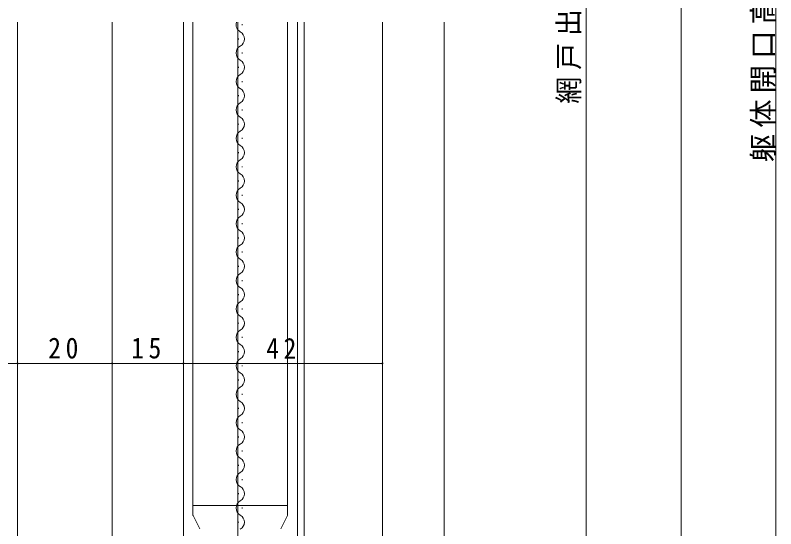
# Model space of a CAD drawing. Units: millimetres, scale not verified. Extents: x -594 to 539, y -420 to 386.
# Drawn here: x -432.6 to -272.1, y -93 to 15.4 of the extents above; entities that cross this region are included whole.
import ezdxf

# ---------------------------------------------------------------- set-up
doc = ezdxf.new("R2010")
doc.units = ezdxf.units.MM
doc.header["$LTSCALE"] = 2
for name, color, linetype, lineweight in [('0-4_YKK_12', 2, 'Continuous', 9), ('0-5_YKK_13', 4, 'Continuous', 9), ('0-6_YKK_D', 6, 'Continuous', 9), ('0-7_YSS_K', 3, 'Continuous', 9)]:
    doc.layers.add(name, color=color, linetype=linetype, lineweight=lineweight)
doc.styles.add('ＭＳ ゴシック', font='')
doc.styles.get('ＭＳ ゴシック').set_extended_font_data('MS Gothic')

msp = doc.modelspace()

# ---------------------------------------------------------------- linework, layer by layer
at = {"layer": '0-4_YKK_12'}
for p, q in [((-432.077, 13.851), (-432.077, -123.449)), ((-412.077, -123.149), (-412.077, 13.851)), ((-397.077, 13.851), (-397.077, -120.649)), ((-395.077, -88.149), (-395.077, 13.851)), ((-385.577, -88.149), (-385.577, 13.851)), ((-384.697, 13.251), (-384.697, 13.451)), ((-375.077, 13.851), (-375.077, -88.149)), ((-372.977, -120.649), (-372.977, 13.851)), ((-371.577, 13.851), (-371.577, -120.649)), ((-355.077, 13.851), (-355.077, -120.649)), ((-385.457, 10.251), (-385.457, 10.451)), ((-384.697, 7.251), (-384.697, 7.451)), ((-432.077, -68.349), (-432.077, 5.095)), ((-385.457, 4.251), (-385.457, 4.451)), ((-384.697, 1.251), (-384.697, 1.451)), ((-385.457, -1.749), (-385.457, -1.549)), ((-384.697, -4.749), (-384.697, -4.549)), ((-385.457, -7.749), (-385.457, -7.549)), ((-384.697, -10.749), (-384.697, -10.549)), ((-385.457, -13.749), (-385.457, -13.549)), ((-384.697, -16.749), (-384.697, -16.549)), ((-385.457, -19.749), (-385.457, -19.549)), ((-384.697, -22.749), (-384.697, -22.549)), ((-385.457, -25.749), (-385.457, -25.549)), ((-384.697, -28.749), (-384.697, -28.549)), ((-385.457, -31.749), (-385.457, -31.549)), ((-384.697, -34.749), (-384.697, -34.549)), ((-385.457, -37.749), (-385.457, -37.549)), ((-384.697, -40.749), (-384.697, -40.549)), ((-385.457, -43.749), (-385.457, -43.549)), ((-384.697, -46.749), (-384.697, -46.549)), ((-385.457, -49.749), (-385.457, -49.549)), ((-384.697, -52.749), (-384.697, -52.549)), ((-385.457, -55.749), (-385.457, -55.549)), ((-384.697, -58.749), (-384.697, -58.549)), ((-385.457, -61.749), (-385.457, -61.549)), ((-384.697, -64.749), (-384.697, -64.549)), ((-385.457, -67.749), (-385.457, -67.549)), ((-384.697, -70.749), (-384.697, -70.549)), ((-385.457, -73.749), (-385.457, -73.549)), ((-384.697, -76.749), (-384.697, -76.549)), ((-385.457, -79.749), (-385.457, -79.549)), ((-384.697, -82.749), (-384.697, -82.549)), ((-385.457, -85.749), (-385.457, -85.549)), ((-384.697, -88.749), (-384.697, -88.549)), ((-385.457, -91.749), (-385.457, -91.549))]:
    msp.add_line(p, q, dxfattribs=at)
for centre, start, end in [((-384.239, 13.351), 163.08232, 240.79745), ((-385.916, 10.351), 299.20253, 60.79745), ((-384.239, 7.351), 119.20253, 240.79745), ((-385.916, 4.351), 299.20253, 60.79745), ((-384.239, 1.351), 119.20253, 240.79745), ((-385.916, -1.649), 299.20253, 60.79745), ((-384.239, -4.649), 119.20253, 240.79745), ((-385.916, -7.649), 299.20253, 60.79745), ((-384.239, -10.649), 119.20253, 240.79745), ((-385.916, -13.649), 299.20253, 60.79745), ((-384.239, -16.649), 119.20253, 240.79745), ((-385.916, -19.649), 299.20253, 60.79745), ((-384.239, -22.649), 119.20253, 240.79745), ((-385.916, -25.649), 299.20253, 60.79745), ((-384.239, -28.649), 119.20253, 240.79745), ((-385.916, -31.649), 299.20253, 60.79745), ((-384.239, -34.649), 119.20253, 240.79745), ((-385.916, -37.649), 299.20253, 60.79745), ((-384.239, -40.649), 119.20253, 240.79745), ((-385.916, -43.649), 299.20253, 60.79745), ((-384.239, -46.649), 119.20253, 240.79745), ((-385.916, -49.649), 299.20253, 60.79745), ((-384.239, -52.649), 119.20253, 240.79745), ((-385.916, -55.649), 299.20253, 60.79745), ((-384.239, -58.649), 119.20253, 240.79745), ((-385.916, -61.649), 299.20253, 60.79745), ((-384.239, -64.649), 119.20253, 240.79745), ((-385.916, -67.649), 299.20253, 60.79745), ((-384.239, -70.649), 119.20253, 240.79745), ((-385.916, -73.649), 299.20253, 60.79745), ((-384.239, -76.649), 119.20253, 240.79745), ((-385.916, -79.649), 299.20253, 60.79745), ((-384.239, -82.649), 119.20253, 240.79745), ((-385.916, -85.649), 299.20253, 60.79745), ((-384.239, -88.649), 119.20253, 240.79745), ((-385.916, -91.649), 299.20253, 60.79745)]:
    msp.add_arc(centre, 1.718, start, end, dxfattribs=at)
at = {"layer": '0-5_YKK_13'}
for p, q in [((-395.077, -90.031), (-395.077, -88.149)), ((-395.077, -88.149), (-390.077, -88.149)), ((-395.077, -88.149), (-375.077, -88.149)), ((-385.577, -98.649), (-385.577, -88.149)), ((-380.577, -88.149), (-375.077, -88.149)), ((-375.077, -90.031), (-375.077, -88.149)), ((-395.024, -90.254), (-393.63, -93.043)), ((-376.524, -93.043), (-375.13, -90.254))]:
    msp.add_line(p, q, dxfattribs=at)
for centre, start, end in [((-394.577, -90.031), 180, 206.56505), ((-375.577, -90.031), 333.43494, 0)]:
    msp.add_arc(centre, 0.5, start, end, dxfattribs=at)
at = {"layer": '0-6_YKK_D'}
for p, q in [((-272.076, -213.151), (-272.078, 236.852)), ((-312.077, 171.851), (-312.077, -123.149)), ((-292.077, 169.851), (-292.077, -116.149)), ((-432.077, -85.048), (-432.077, -57.149)), ((-432.077, -85.048), (-432.077, -57.149)), ((-412.077, -85.048), (-412.077, -57.149)), ((-412.077, -85.048), (-412.077, -57.149)), ((-397.077, -85.048), (-397.077, -57.149)), ((-397.077, -85.048), (-397.077, -57.149)), ((-355.077, -85.048), (-355.077, -57.149)), ((-502.077, -58.149), (-432.077, -58.149)), ((-432.077, -58.149), (-412.077, -58.149)), ((-412.077, -58.149), (-397.077, -58.149)), ((-397.077, -58.149), (-355.077, -58.149))]:
    msp.add_line(p, q, dxfattribs=at)
for centre, start, end in [((-432.077, -58.149), 0, 180), ((-432.077, -58.149), 0, 180), ((-432.077, -58.149), 180, 0), ((-432.077, -58.149), 180, 0), ((-412.077, -58.149), 0, 180), ((-412.077, -58.149), 0, 180), ((-412.077, -58.149), 180, 0), ((-412.077, -58.149), 180, 0), ((-397.077, -58.149), 0, 180), ((-397.077, -58.149), 0, 180), ((-397.077, -58.149), 180, 0), ((-397.077, -58.149), 180, 0), ((-355.077, -58.149), 0, 180), ((-355.077, -58.149), 180, 0)]:
    msp.add_arc(centre, 0.106, start, end, dxfattribs=at)
at = {"layer": '0-7_YSS_K'}
msp.add_line((-342.077, -123.149), (-342.077, 13.851), dxfattribs=at)

# ---------------------------------------------------------------- texts
at = {"layer": '0-6_YKK_D', "color": 7, "char_height": 4.399, "attachment_point": 7, "rotation": 90, "style": 'ＭＳ ゴシック'}
for s, insert in [('\\T1.25;\\W0.95;網戸出来高:MH=H-5', (-313.077, -3.329)), ('\\T1.21;躯体開口高：Ｈ+150', (-272.077, -15.67))]:
    msp.add_mtext(s, dxfattribs=dict(at, insert=insert))
at = {"layer": '0-6_YKK_D', "color": 7, "char_height": 4.399, "attachment_point": 7, "style": 'ＭＳ ゴシック'}
for s, insert in [('\\T1.36;\\W0.9;20', (-425.597, -57.149)), ('\\T1.36;\\W0.9;15', (-408.097, -57.149)), ('\\T1.36;\\W0.9;42', (-379.597, -57.149))]:
    msp.add_mtext(s, dxfattribs=dict(at, insert=insert))

doc.saveas('drawing.dxf')
